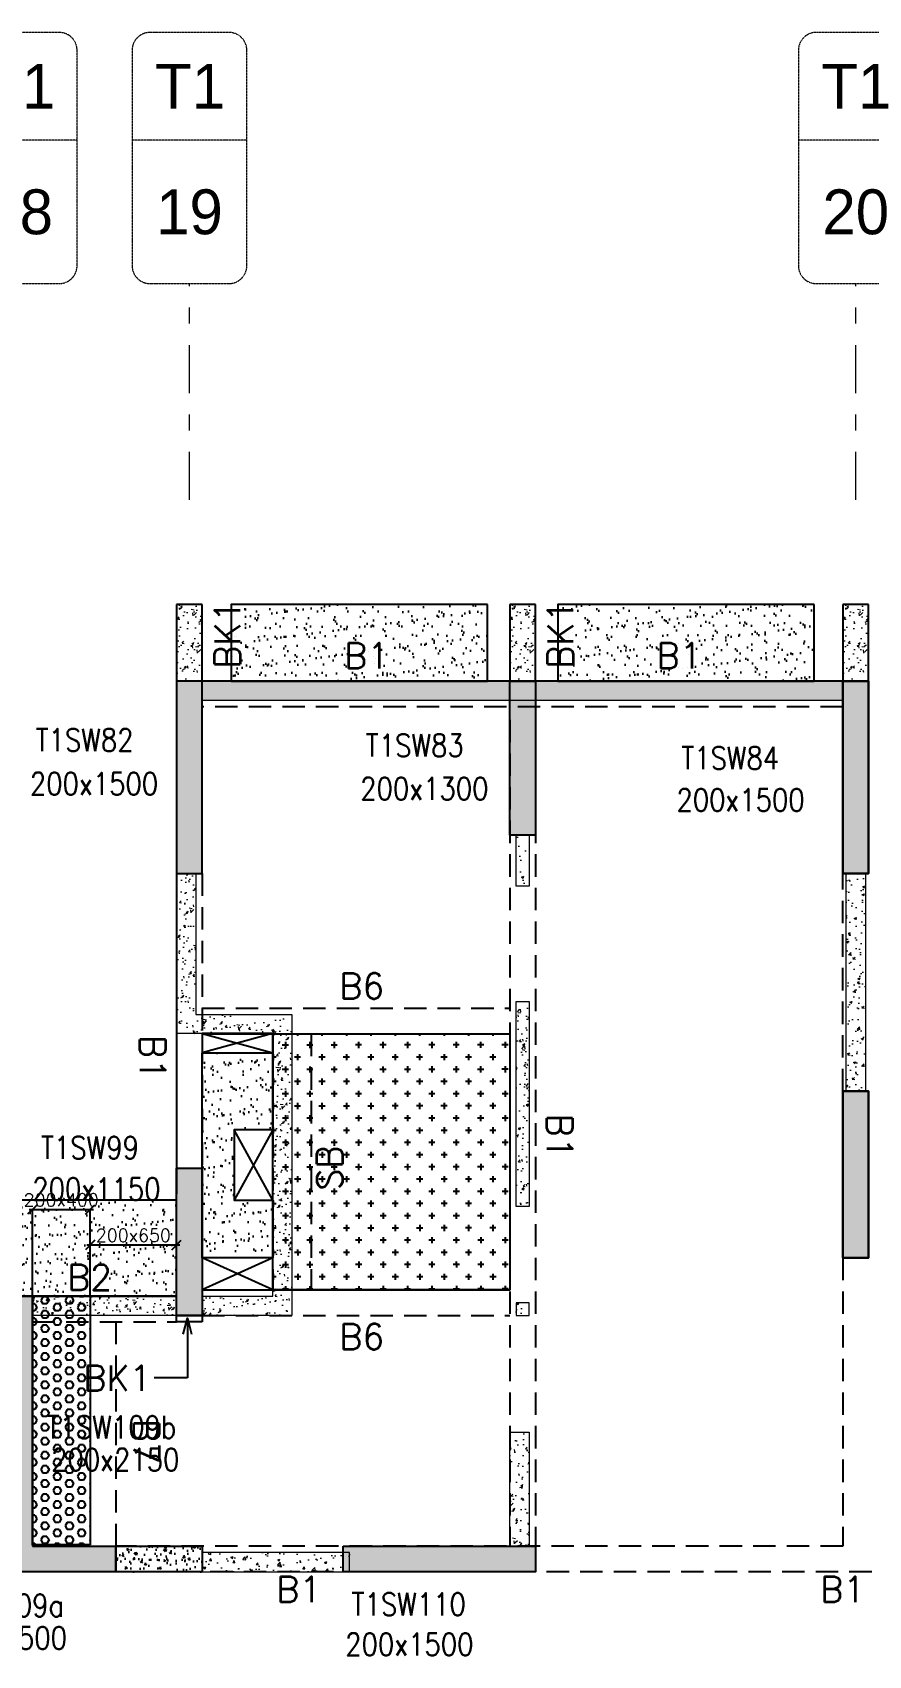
# Model space of a CAD drawing. Header units: millimetres. Extents: x 1078357 to 2594950, y -4969473 to -4636555.
# Drawn here: x 1281647 to 1288172, y -4660139 to -4647470 of the extents above; entities that cross this region are included whole.
import ezdxf
from ezdxf.enums import TextEntityAlignment as Align

# ---------------------------------------------------------------- set-up
doc = ezdxf.new("R2010")
doc.units = ezdxf.units.MM
doc.header["$PDMODE"] = 35
for name, pattern in [('CENTER', [2, 1.25, -0.25, 0.25, -0.25]), ('CONTINOUS', [0]), ('DGN STYLE 7', [8.34, 3.75, -1.67, 1.25, -1.67]), ('HIDDEN', [0.375, 0.25, -0.125]), ('New Retail block$0$CONTINOUS', [0])]:
    doc.linetypes.add(name, pattern=pattern)
doc.layers.get('0').update_dxf_attribs({"lineweight": 0})
doc.layers.get('Defpoints').update_dxf_attribs({"lineweight": 0})
for name, color, linetype, lineweight in [('A-_ANOTDIMA_D-', 6, 'Continuous', 13), ('A-_ANOTGRID_E-', 8, 'DGN STYLE 7', 13), ('COL. NO.', 30, 'Continuous', 25), ('COL. SIZE', 7, 'Continuous', 25), ('DIM', 9, 'Continuous', 25), ('GRID LINE', 8, 'Continuous', 0), ('HATCH', 8, 'Continuous', 30), ('RCC UPSTAND', 43, 'Continuous', 30), ('S-NON STR RCC WALL', 8, 'Continuous', 0)]:
    doc.layers.add(name, color=color, linetype=linetype, lineweight=lineweight)
for name, color, linetype in [('B-200x325', 201, 'HIDDEN'), ('B-200x375', 41, 'HIDDEN'), ('B-200x650', 241, 'HIDDEN'), ('B-300xSLAB THK.', 151, 'Continuous'), ('BK1-200x650', 241, 'HIDDEN'), ('DC BEAM NO.', 7, 'Continuous'), ('DROP SLAB', 8, 'Continuous'), ('NON STR. RCC WALL', 6, 'Continuous'), ('S-COLUMN_SHEAR WALL', 1, 'Continuous'), ('S-PROJECTION', 54, 'New Retail block$0$CONTINOUS'), ('SLAB FOLD', 8, 'Continuous')]:
    doc.layers.add(name, color=color, linetype=linetype)
doc.styles.add('Roman', font='romans')
doc.styles.add('ROMANS', font='romans.shx', dxfattribs={"width": 0.85})
doc.styles.get("Standard").update_dxf_attribs({"font": 'Adani Regular.ttf', "height": 500})
doc.dimstyles.new('HARESH', dxfattribs={"dimtxt": 150, "dimasz": 75, "dimexe": 0, "dimexo": 0, "dimgap": 25, "dimtad": 1, "dimdec": 0, "dimdsep": 46, "dimtxsty": 'Roman', "dimblk": 'OBLIQUE', "dimcen": 225, "dimdle": 25, "dimclrd": 2, "dimclre": 2, "dimclrt": 7, "dimadec": 8, "dimazin": 1, "dimtfac": 1, "dimtdec": 0, "dimtmove": 0, "dimatfit": 0, "dimfxl": 1, "dimlwd": -1, "dimlwe": -1, "dimarcsym": 0})
pattern_1 = [(50, (-5109198.82, 23483864.79), (182.184669, -15.93908554), [19.05, -209.55]), (355, (-5109198.82, 23483864.79), (-35.2434214, 191.0568452), [15.24, -167.6405842]), (100.4514447, (-5109183.63, 23483863.46), (146.9412471, 175.1177519), [16.1900088, -178.0902446]), (46.1842, (-5109198.82, 23483915.59), (271.0790409, -42.042328), [28.575, -314.325]), (96.6355576, (-5109176.23, 23483912.08), (237.404134, 247.4261246), [24.2850231, -267.1356082]), (351.1841512, (-5109198.82, 23483915.6), (237.404134, 247.4261246), [22.859967, -251.459732]), (21, (-5109173.42, 23483902.89), (151.6143913, -102.2651982), [19.05, -209.55]), (326, (-5109173.42, 23483902.89), (61.8020283, 184.1879661), [15.24, -167.64]), (71.451445, (-5109160.78, 23483894.36), (213.4164193, 81.9227689), [16.1900088, -178.0899376]), (37.5, (-5109198.816, 23483864.786), (3.08860325, 84.55503887), [0, -165.608, 0, -170.18, 0, -168.275]), (7.5, (-5109198.82, 23483864.79), (66.8196625, 100.18057482), [0, -97.028, 0, -161.798, 0, -64.135]), (327.5, (-5109255.46, 23483864.786), (135.59059517, -5.728744), [0, -63.5, 0, -198.12, 0, -262.89]), (317.5, (-5109280.86, 23483864.79), (148.1291814, 25.42649103), [0, -82.55, 0, -131.572, 0, -186.69])]

# ---------------------------------------------------------------- blocks, each defined once
blk = doc.blocks.new('_Oblique')
at = {"color": 0, "linetype": 'ByBlock', "lineweight": -2}
blk.add_line((-0.5, -0.5), (0.5, 0.5), dxfattribs=at)
blk = doc.blocks.new('*D1266')
at = {"layer": 'Defpoints', "color": 0, "ltscale": 700, "transparency": 16777216}
for p in [(1282097, -4656657), (1281646, -4657334, 0), (1282097, -4657334, 0)]:
    blk.add_point(p, dxfattribs=at)
at = {"layer": 'DIM', "color": 2, "ltscale": 700, "transparency": 16777216}
for p, q in [((1281621, -4656657), (1282122, -4656657)), ((1281646, -4657334), (1281646, -4656657)), ((1282097, -4657334), (1282097, -4656657))]:
    blk.add_line(p, q, dxfattribs=at)
at = {"layer": 'DIM', "color": 2, "ltscale": 700, "transparency": 16777216, "xscale": 75, "yscale": 75, "zscale": 75, "rotation": 180}
blk.add_blockref('_Oblique', (1281646, -4656657), dxfattribs=at)
at = {"layer": 'DIM', "color": 2, "ltscale": 700, "transparency": 16777216, "xscale": 75, "yscale": 75, "zscale": 75}
blk.add_blockref('_Oblique', (1282097, -4656657), dxfattribs=at)
at = {"layer": 'DIM', "color": 7, "ltscale": 700, "transparency": 16777216, "insert": (1281871, -4656582), "char_height": 150, "attachment_point": 5, "style": 'Roman'}
blk.add_mtext('{\\H0.666667x;200x400}', dxfattribs=at)
blk = doc.blocks.new('*D1267')
at = {"layer": 'Defpoints', "color": 0, "ltscale": 700, "transparency": 16777216}
for p in [(1282771, -4656934), (1282097, -4657334, 0), (1282771, -4657334, 0)]:
    blk.add_point(p, dxfattribs=at)
at = {"layer": 'DIM', "color": 2, "ltscale": 700, "transparency": 16777216}
for p, q in [((1282072, -4656934), (1282796, -4656934)), ((1282097, -4657334), (1282097, -4656934)), ((1282771, -4657334), (1282771, -4656934))]:
    blk.add_line(p, q, dxfattribs=at)
at = {"layer": 'DIM', "color": 2, "ltscale": 700, "transparency": 16777216, "xscale": 75, "yscale": 75, "zscale": 75, "rotation": 180}
blk.add_blockref('_Oblique', (1282097, -4656934), dxfattribs=at)
at = {"layer": 'DIM', "color": 2, "ltscale": 700, "transparency": 16777216, "xscale": 75, "yscale": 75, "zscale": 75}
blk.add_blockref('_Oblique', (1282771, -4656934), dxfattribs=at)
at = {"layer": 'DIM', "color": 7, "ltscale": 700, "transparency": 16777216, "insert": (1282434, -4656859), "char_height": 150, "attachment_point": 5, "style": 'Roman'}
blk.add_mtext('{\\H0.666667x;200x650}', dxfattribs=at)
blk = doc.blocks.new('G$CD63B60BD')
at = {"layer": 'COL. NO.', "linetype": 'Continuous', "style": 'ROMANS', "width": 0.85}
for s, p in [('T1SW82', (51474, 15355, -320)), ('T1SW83', (54051, 15312, -320)), ('T1SW84', (56513, 15214, -320)), ('T1SW99', (51516, 12173, -320)), ('T1SW109b', (51560, 9991, -320)), ('T1SW109a', (50683, 8599, -320)), ('T1SW110', (53940, 8609, -320))]:
    blk.add_text(s, height=175, dxfattribs=at).set_placement(p)
at = {"layer": 'COL. SIZE', "linetype": 'Continuous', "style": 'ROMANS', "width": 0.85}
for s, p in [('200x1500', (51430, 15013, -320)), ('200x1300', (54008, 14975, -320)), ('200x1500', (56476, 14887, -320)), ('200x1150', (51449, 11849, -320)), ('200x2150', (51596, 9737, -320)), ('200x1500', (50719, 8346, -320)), ('200x1500', (53891, 8296, -320))]:
    blk.add_text(s, height=175, dxfattribs=at).set_placement(p)
blk = doc.blocks.new('Tower grid nomenclature-ex')
at = {"layer": 'A-_ANOTGRID_E-'}
blk.add_lwpolyline([(-1250, -600), (1750, -600, 0.414214), (2000, -350), (2000, 750, 0.414214), (1750, 1000), (-1250, 1000, 0.414214), (-1500, 750), (-1500, -350, 0.414214)], format="xyb", close=True, dxfattribs=at)
blk.add_lwpolyline([(0, 1000), (0, -600)], dxfattribs=at)
at = {"layer": 'A-_ANOTGRID_E-', "flags": 8}
for p in [(-1235, 400), (1788, 400)]:
    blk.add_attdef('GRID', text='', height=625, dxfattribs=at).set_placement(p, align=Align.MIDDLE_CENTER)
blk = doc.blocks.new('T1')
at = {"layer": 'GRID LINE', "linetype": 'DGN STYLE 7', "ltscale": 100, "elevation": 0}
for points in [[(92211, -31827), (92211, -30138)], [(97411, -31827), (97411, -30138)]]:
    blk.add_lwpolyline(points, dxfattribs=at)
at = {"layer": 'GRID LINE'}
ref = blk.add_blockref('Tower grid nomenclature-ex', (90774, -29018, 0), dxfattribs=dict(at, xscale=0.56, yscale=0.56, zscale=0.56, rotation=270))
ref.add_attrib('GRID', '18', dxfattribs={"layer": 'A-_ANOTGRID_E-', "height": 350}).set_placement((90886, -29578, 0), align=Align.MIDDLE_CENTER)
ref.add_attrib('GRID', 'T1', dxfattribs={"layer": 'A-_ANOTGRID_E-', "height": 350}).set_placement((90891, -28598, 0), align=Align.MIDDLE_CENTER)
ref = blk.add_blockref('Tower grid nomenclature-ex', (92099, -29018, 0), dxfattribs=dict(at, xscale=0.56, yscale=0.56, zscale=0.56, rotation=270))
ref.add_attrib('GRID', '19', dxfattribs={"layer": 'A-_ANOTGRID_E-', "height": 350}).set_placement((92211, -29578, 0), align=Align.MIDDLE_CENTER)
ref.add_attrib('GRID', 'T1', dxfattribs={"layer": 'A-_ANOTGRID_E-', "height": 350}).set_placement((92216, -28598, 0), align=Align.MIDDLE_CENTER)
ref = blk.add_blockref('Tower grid nomenclature-ex', (97299, -29018, 0), dxfattribs=dict(at, xscale=0.56, yscale=0.56, zscale=0.56, rotation=270))
ref.add_attrib('GRID', '20', dxfattribs={"layer": 'A-_ANOTGRID_E-', "height": 350}).set_placement((97411, -29578, 0), align=Align.MIDDLE_CENTER)
ref.add_attrib('GRID', 'T1', dxfattribs={"layer": 'A-_ANOTGRID_E-', "height": 350}).set_placement((97416, -28598, 0), align=Align.MIDDLE_CENTER)

msp = doc.modelspace()

# ---------------------------------------------------------------- hatches: boundary and pattern name
at = {"layer": 'DROP SLAB'}
h = msp.add_hatch(dxfattribs=at)
h.set_pattern_fill('CROSS', color=8, scale=15, angle=179.96921)
h.set_pattern_definition([(180.03079016, (-2034220.15, 9385172.05), (-95.1987999, -95.3011726), [47.625, -142.875]), (270.03079016, (-2034243.98, 9385195.85), (95.3011726, -95.1987999), [47.625, -142.875])])
h.paths.add_polyline_path([(1283521.6, -4655284.7), (1285371.6, -4655284.7), (1285371.6, -4657284.5), (1283521.6, -4657284.5)])
at = {"layer": 'HATCH'}
h = msp.add_hatch(dxfattribs=at)
h.set_pattern_fill('AR-SAND', color=8, scale=3, angle=179.97015)
h.set_pattern_definition([(37.4701541, (-1649561.65, 9335035.87), (-4.7236114, 146.8264517), [0, -115.824, 0, -129.54, 0, -123.825]), (7.4701541, (-1649561.65, 9335035.87), (134.9689868, 214.9772528), [0, -62.484, 0, -104.394, 0, -40.005]), (327.4701541, (-1649655.38, 9335035.92), (237.2979035, 0.3075449), [0, -38.1, 0, -137.16, 0, -179.07]), (317.4701541, (-1649655.38, 9335035.92), (229.1017424, 66.759465), [0, -19.05, 0, -89.916, 0, -102.87])])
h.paths.add_polyline_path([(1285196.9, -4651934.4), (1283196.9, -4651934.4), (1283196.9, -4652534.4), (1285196.9, -4652534.4)])
h = msp.add_hatch(dxfattribs=at)
h.set_pattern_fill('AR-SAND', color=8, scale=3, angle=179.97015)
h.set_pattern_definition([(37.4701541, (-1652111.65, 9335035.87), (-4.7236114, 146.8264517), [0, -115.824, 0, -129.54, 0, -123.825]), (7.4701541, (-1652111.65, 9335035.87), (134.9689868, 214.9772528), [0, -62.484, 0, -104.394, 0, -40.005]), (327.4701541, (-1652205.38, 9335035.92), (237.2979035, 0.3075449), [0, -38.1, 0, -137.16, 0, -179.07]), (317.4701541, (-1652205.38, 9335035.92), (229.1017424, 66.759465), [0, -19.05, 0, -89.916, 0, -102.87])])
h.paths.add_polyline_path([(1287746.9, -4651934.4), (1285746.9, -4651934.4), (1285746.9, -4652534.4), (1287746.9, -4652534.4)])
h = msp.add_hatch(dxfattribs=at)
h.set_pattern_fill('AR-SAND', color=8, scale=3, angle=179.97015)
h.set_pattern_definition([(37.47015413, (-3751911.41, 18703074.26), (-4.72361136, 146.8264517), [0, -115.824, 0, -129.54, 0, -123.825]), (7.4701541, (-3751911.4, 18703074.26), (134.9689868, 214.9772528), [0, -62.484, 0, -104.394, 0, -40.005]), (327.4701541, (-3752005.13, 18703074.31), (237.2979035, 0.3075449), [0, -38.1, 0, -137.16, 0, -179.07]), (317.4701541, (-3752005.13, 18703074.3), (229.1017424, 66.759465), [0, -19.05, 0, -89.916, 0, -102.87])])
h.paths.add_polyline_path([(1282971.6, -4655434.4), (1283521.6, -4655434.4), (1283521.6, -4656034.4), (1283221.6, -4656034.4), (1283221.6, -4656584.4), (1283521.6, -4656584.3), (1283521.6, -4657034.4), (1282971.6, -4657034.4)])
h = msp.add_hatch(dxfattribs=at)
h.set_pattern_fill('AR-SAND', color=8, scale=3, angle=179.97015)
h.set_pattern_definition([(37.4701541, (-2741486.37, 14019005.02), (-4.72361136, 146.8264517), [0, -115.824, 0, -129.54, 0, -123.825]), (7.4701541, (-2741486.37, 14019005.02), (134.9689868, 214.9772528), [0, -62.484, 0, -104.394, 0, -40.005]), (327.4701541, (-2741580.1, 14019005.07), (237.2979035, 0.3075449), [0, -38.1, 0, -137.16, 0, -179.07]), (317.4701541, (-2741580.1, 14019005.07), (229.1017424, 66.759465), [0, -19.05, 0, -89.916, 0, -102.87])])
h.paths.add_polyline_path([(1282771.6, -4656584.3), (1280321.6, -4656584.3), (1280321.9, -4657334.3), (1282771.9, -4657334.3)])
at = {"layer": 'RCC UPSTAND'}
h = msp.add_hatch(dxfattribs=at)
h.set_pattern_fill('AR-CONC', color=8, scale=20, angle=90)
h.set_pattern_definition([(140, (-1915203.33, -7196703.94), (12.550427, 143.4520365), [15, -165]), (85, (-1915203.33, -7196703.94), (-150.438427, -27.7502667), [12, -132]), (190.4514445, (-1915202.28, -7196691.99), (-137.887998, 115.7017693), [12.7480384, -140.2284224]), (136.1842, (-1915243.33, -7196703.94), (33.103856, 213.448266), [22.5, -247.5]), (186.6356355, (-1915240.57, -7196686.16), (-194.82372, 186.932389), [19.122068, -210.342752]), (81.184164, (-1915243.33, -7196703.94), (-194.82372, 186.932389), [18, -198]), (111, (-1915233.33, -7196683.94), (80.523778, 119.3814104), [15, -165]), (56, (-1915233.33, -7196683.94), (-145.030009, 48.6630664), [12, -132]), (161.4514447, (-1915226.62, -7196674), (-64.5062306, 168.0444753), [12.748038, -140.2284224]), (127.5, (-1915203.33, -7196703.944), (-66.57877077, 2.43197106), [0, -130.4, 0, -134, 0, -132.5]), (97.5, (-1915203.33, -7196703.944), (-78.8823424, 52.6139075), [0, -76.4, 0, -127.4, 0, -50.5]), (57.5, (-1915203.33, -7196748.544), (4.51097435, 106.7644872), [0, -50, 0, -156, 0, -207]), (47.5, (-1915203.33, -7196768.54), (-20.0209965, 116.6372339), [0, -65, 0, -103.6, 0, -147])])
h.paths.add_polyline_path([(1282296.7, -4659284.3), (1282971.6, -4659284.3), (1282971.6, -4659484.3), (1282296.7, -4659484.3)])
at = {"layer": 'S-COLUMN_SHEAR WALL', "lineweight": 25, "extrusion": (1.00316e-06, 1.91639e-11, 1)}
h = msp.add_hatch(color=1, dxfattribs=at)
h.dxf.hatch_style = 1
h.paths.add_polyline_path([(1282971.7, -4652534.4), (1282771.7, -4652534.4), (1282771.7, -4654034.4), (1282971.7, -4654034.4)])
at = {"layer": 'S-COLUMN_SHEAR WALL', "lineweight": 25}
h = msp.add_hatch(color=1, dxfattribs=at)
h.dxf.hatch_style = 1
h.paths.add_polyline_path([(1285371.7, -4653734.4), (1285571.7, -4653734.4), (1285571.7, -4652534.4), (1285371.7, -4652534.4)])
at = {"layer": 'S-COLUMN_SHEAR WALL', "lineweight": 25, "extrusion": (-1.00316e-06, 2.11765e-11, 1)}
h = msp.add_hatch(color=1, dxfattribs=at)
h.dxf.hatch_style = 1
h.paths.add_polyline_path([(1287971.7, -4652534.4), (1288171.7, -4652534.4), (1288171.7, -4654034.4), (1287971.7, -4654034.4)])
at = {"layer": 'S-COLUMN_SHEAR WALL', "lineweight": 25, "extrusion": (1.00316e-06, 1.91639e-11, 1)}
h = msp.add_hatch(color=1, dxfattribs=at)
h.dxf.hatch_style = 1
h.paths.add_polyline_path([(1288171.7, -4652534.4), (1287971.7, -4652534.4), (1287971.7, -4654034.4), (1288171.7, -4654034.4)])
at = {"layer": 'S-COLUMN_SHEAR WALL', "lineweight": 25, "extrusion": (-1.00316e-06, 2.11765e-11, 1)}
h = msp.add_hatch(color=1, dxfattribs=at)
h.dxf.hatch_style = 1
h.paths.add_polyline_path([(1287971.7, -4657034.4), (1288171.7, -4657034.4), (1288171.7, -4655734.4), (1287971.7, -4655734.4)])
at = {"layer": 'S-COLUMN_SHEAR WALL', "lineweight": 25, "extrusion": (1.00316e-06, 1.91639e-11, 1)}
h = msp.add_hatch(color=1, dxfattribs=at)
h.dxf.hatch_style = 1
h.paths.add_polyline_path([(1288171.7, -4657034.4), (1287971.7, -4657034.4), (1287971.7, -4655734.4), (1288171.7, -4655734.4)])
h = msp.add_hatch(color=1, dxfattribs=at)
h.dxf.hatch_style = 1
h.paths.add_polyline_path([(1282971.7, -4657484.4), (1282771.7, -4657484.4), (1282771.7, -4656334.4), (1282971.7, -4656334.4)])
h = msp.add_hatch(color=1, dxfattribs=at)
h.dxf.hatch_style = 1
h.paths.add_polyline_path([(1281646.7, -4659284.4), (1282296.7, -4659284.4), (1282296.7, -4659484.4), (1281446.7, -4659484.4), (1281446.7, -4657334.4), (1281646.7, -4657334.4)])
at = {"layer": 'S-COLUMN_SHEAR WALL', "lineweight": 25}
h = msp.add_hatch(color=1, dxfattribs=at)
h.dxf.hatch_style = 1
h.paths.add_polyline_path([(1284071.7, -4659284.4), (1285571.7, -4659284.4), (1285571.7, -4659484.4), (1284071.7, -4659484.4)])
at = {"layer": 'S-NON STR RCC WALL'}
h = msp.add_hatch(dxfattribs=at)
h.set_pattern_fill('AR-CONC', color=256, angle=180)
h.set_pattern_definition([(50, (-7251073.18, 32903153.84), (182.184669, -15.93908554), [19.05, -209.55]), (355, (-7251073.18, 32903153.84), (-35.2434214, 191.0568452), [15.24, -167.6405842]), (100.4514447, (-7251058, 32903152.51), (146.9412471, 175.1177519), [16.1900088, -178.0902446]), (46.1842, (-7251073.18, 32903204.64), (271.0790409, -42.0423279), [28.575, -314.325]), (96.6355576, (-7251050.59, 32903201.14), (237.404134, 247.4261246), [24.2850231, -267.1356082]), (351.1841512, (-7251073.18, 32903204.64), (237.404134, 247.4261246), [22.859967, -251.459732]), (21, (-7251047.78, 32903191.94), (151.61439127, -102.2651982), [19.05, -209.55]), (326, (-7251047.78, 32903191.94), (61.80202835, 184.1879661), [15.24, -167.64]), (71.451445, (-7251035.14, 32903183.42), (213.4164193, 81.9227689), [16.1900088, -178.0899376]), (37.5, (-7251073.175, 32903153.84), (3.08860325, 84.55503887), [0, -165.608, 0, -170.18, 0, -168.275]), (7.5, (-7251073.175, 32903153.84), (66.8196625, 100.18057482), [0, -97.028, 0, -161.798, 0, -64.135]), (327.5, (-7251129.82, 32903153.84), (135.59059517, -5.72874399), [0, -63.5, 0, -198.12, 0, -262.89]), (317.5, (-7251155.22, 32903153.84), (148.1291814, 25.42649103), [0, -82.55, 0, -131.572, 0, -186.69])])
h.paths.add_polyline_path([(1282971.6, -4652534.4), (1282971.6, -4651934.4), (1282771.6, -4651934.4), (1282771.6, -4652534.4), (1282971.6, -4652534.4)], is_closed=False)
h = msp.add_hatch(dxfattribs=at)
h.set_pattern_fill('AR-CONC', color=256, angle=180)
h.set_pattern_definition([(50, (-7248473.2, 32903153.85), (182.184669, -15.93908554), [19.05, -209.55]), (355, (-7248473.2, 32903153.85), (-35.2434214, 191.0568452), [15.24, -167.6405842]), (100.4514447, (-7248458.01, 32903152.52), (146.9412471, 175.1177519), [16.1900088, -178.0902446]), (46.1842, (-7248473.2, 32903204.65), (271.0790409, -42.0423279), [28.575, -314.325]), (96.6355576, (-7248450.6, 32903201.14), (237.404134, 247.4261246), [24.2850231, -267.1356082]), (351.1841512, (-7248473.2, 32903204.65), (237.404134, 247.4261246), [22.859967, -251.459732]), (21, (-7248447.8, 32903191.95), (151.61439127, -102.2651982), [19.05, -209.55]), (326, (-7248447.8, 32903191.95), (61.80202835, 184.1879661), [15.24, -167.64]), (71.451445, (-7248435.16, 32903183.42), (213.4164193, 81.9227689), [16.1900088, -178.0899376]), (37.5, (-7248473.196, 32903153.846), (3.08860325, 84.55503887), [0, -165.608, 0, -170.18, 0, -168.275]), (7.5, (-7248473.2, 32903153.85), (66.8196625, 100.18057482), [0, -97.028, 0, -161.798, 0, -64.135]), (327.5, (-7248529.84, 32903153.846), (135.59059517, -5.72874399), [0, -63.5, 0, -198.12, 0, -262.89]), (317.5, (-7248555.24, 32903153.85), (148.1291814, 25.42649103), [0, -82.55, 0, -131.572, 0, -186.69])])
h.paths.add_polyline_path([(1285571.6, -4652534.3), (1285571.6, -4651934.4), (1285371.6, -4651934.4), (1285371.6, -4652534.4), (1285571.6, -4652534.4)], is_closed=False)
h = msp.add_hatch(dxfattribs=at)
h.set_pattern_fill('AR-CONC', color=256, angle=180)
h.set_pattern_definition([(50, (-7245873.2, 32903153.87), (182.184669, -15.93908554), [19.05, -209.55]), (355, (-7245873.2, 32903153.87), (-35.2434214, 191.0568452), [15.24, -167.6405842]), (100.4514447, (-7245858.01, 32903152.54), (146.9412471, 175.1177519), [16.1900088, -178.0902446]), (46.1842, (-7245873.2, 32903204.67), (271.0790409, -42.0423279), [28.575, -314.325]), (96.6355576, (-7245850.6, 32903201.17), (237.404134, 247.4261246), [24.2850231, -267.1356082]), (351.1841512, (-7245873.2, 32903204.67), (237.404134, 247.4261246), [22.859967, -251.459732]), (21, (-7245847.8, 32903191.97), (151.61439127, -102.2651982), [19.05, -209.55]), (326, (-7245847.8, 32903191.97), (61.80202835, 184.1879661), [15.24, -167.64]), (71.451445, (-7245835.16, 32903183.45), (213.4164193, 81.9227689), [16.1900088, -178.0899376]), (37.5, (-7245873.196, 32903153.87), (3.08860325, 84.55503887), [0, -165.608, 0, -170.18, 0, -168.275]), (7.5, (-7245873.2, 32903153.87), (66.8196625, 100.18057482), [0, -97.028, 0, -161.798, 0, -64.135]), (327.5, (-7245929.84, 32903153.87), (135.59059517, -5.72874399), [0, -63.5, 0, -198.12, 0, -262.89]), (317.5, (-7245955.24, 32903153.87), (148.1291814, 25.42649103), [0, -82.55, 0, -131.572, 0, -186.69])])
h.paths.add_polyline_path([(1288171.6, -4652534.3), (1288171.6, -4651934.3), (1287971.6, -4651934.3), (1287971.6, -4652534.3), (1288171.6, -4652534.3)], is_closed=False)
h = msp.add_hatch(dxfattribs=at)
h.set_pattern_fill('AR-CONC', color=256, angle=180)
h.set_pattern_definition([(50, (-6206423.53, 28167883.97), (182.184669, -15.93908554), [19.05, -209.55]), (355, (-6206423.53, 28167883.97), (-35.2434214, 191.0568452), [15.24, -167.6405842]), (100.4514447, (-6206408.35, 28167882.64), (146.9412471, 175.1177519), [16.1900088, -178.0902446]), (46.1842, (-6206423.53, 28167934.77), (271.0790409, -42.042328), [28.575, -314.325]), (96.6355576, (-6206400.94, 28167931.27), (237.404134, 247.4261246), [24.2850231, -267.1356082]), (351.1841512, (-6206423.53, 28167934.77), (237.404134, 247.4261246), [22.859967, -251.459732]), (21, (-6206398.13, 28167922.07), (151.6143913, -102.2651982), [19.05, -209.55]), (326, (-6206398.13, 28167922.07), (61.8020283, 184.1879661), [15.24, -167.64]), (71.451445, (-6206385.5, 28167913.55), (213.4164193, 81.9227689), [16.1900088, -178.0899376]), (37.5, (-6206423.53, 28167883.97), (3.08860325, 84.55503887), [0, -165.608, 0, -170.18, 0, -168.275]), (7.5, (-6206423.53, 28167883.97), (66.8196625, 100.18057482), [0, -97.028, 0, -161.798, 0, -64.135]), (327.5, (-6206480.174, 28167883.97), (135.59059517, -5.72874399), [0, -63.5, 0, -198.12, 0, -262.89]), (317.5, (-6206505.57, 28167883.97), (148.1291814, 25.42649103), [0, -82.55, 0, -131.572, 0, -186.69])])
h.paths.add_polyline_path([(1282974.8, -4652534.4), (1287971.9, -4652534.4), (1287971.9, -4652684.4), (1282974.8, -4652684.4)])
h = msp.add_hatch(dxfattribs=at)
h.set_pattern_fill('AR-CONC', color=256, angle=180)
h.set_pattern_definition([(50, (1285484.9, -4520415.37), (182.18467, -15.93909), [19.05, -209.55]), (355, (1285484.9, -4520415.37), (-35.24342, 191.05685), [15.24, -167.64058]), (100.45144, (1285500.09, -4520416.7), (146.94125, 175.11775), [16.19, -178.09024]), (46.1842, (1285484.9, -4520364.57), (271.07904, -42.04233), [28.575, -314.325]), (96.63556, (1285507.5, -4520368.08), (237.40413, 247.4261), [24.285, -267.1356]), (351.18415, (1285484.9, -4520364.57), (237.40413, 247.4261), [22.85997, -251.45973]), (21, (1285510.3, -4520377.27), (151.61439, -102.2652), [19.05, -209.55]), (326, (1285510.3, -4520377.27), (61.80203, 184.18797), [15.24, -167.64]), (71.45144, (1285522.94, -4520385.8), (213.41642, 81.92277), [16.19, -178.08994]), (37.5, (1285484.904, -4520415.374), (3.088603, 84.55504), [0, -165.608, 0, -170.18, 0, -168.275]), (7.5, (1285484.9, -4520415.37), (66.81966, 100.180575), [0, -97.028, 0, -161.798, 0, -64.135]), (327.5, (1285428.26, -4520415.374), (135.590595, -5.728744), [0, -63.5, 0, -198.12, 0, -262.89]), (317.5, (1285402.86, -4520415.37), (148.12918, 25.42649), [0, -82.55, 0, -131.572, 0, -186.69])])
h.paths.add_polyline_path([(1285421.9, -4653734.4), (1285521.9, -4653734.4), (1285521.9, -4654134.4), (1285421.9, -4654134.4)])
h = msp.add_hatch(dxfattribs=at)
h.set_pattern_fill('AR-CONC', color=256, angle=180)
h.set_pattern_definition(pattern_1)
h.paths.add_polyline_path([(1283671.9, -4655134.4), (1283671.9, -4657484.4), (1282971.9, -4657484.4), (1282971.9, -4657334.4), (1283521.9, -4657334.4), (1283521.9, -4655284.4), (1282771.9, -4655284.4), (1282771.9, -4654034.3), (1282921.9, -4654034.3), (1282921.9, -4655134.4)])
at = {"layer": 'S-NON STR RCC WALL', "ltscale": 700}
h = msp.add_hatch(dxfattribs=at)
h.set_pattern_fill('AR-CONC', color=256)
h.set_pattern_definition([(50, (154880.57, 163887.39), (182.184669, -15.9390855), [19.05, -209.55]), (355, (154880.57, 163887.39), (-35.2434214, 191.056845), [15.24, -167.640584]), (100.4514447, (154895.75, 163886.06), (146.941247, 175.117752), [16.190009, -178.0902446]), (46.1842, (154880.57, 163938.19), (271.079041, -42.042328), [28.575, -314.325]), (96.6355576, (154903.16, 163934.68), (237.404134, 247.426125), [24.285023, -267.135608]), (351.184151, (154880.57, 163938.2), (237.404134, 247.426125), [22.859967, -251.459732]), (21, (154905.97, 163925.49), (151.6143913, -102.265198), [19.05, -209.55]), (326, (154905.97, 163925.49), (61.802028, 184.187966), [15.24, -167.64]), (71.451445, (154918.6, 163916.96), (213.416419, 81.922769), [16.190009, -178.0899376]), (37.5, (154880.567, 163887.39), (3.08860325, 84.5550389), [0, -165.608, 0, -170.18, 0, -168.275]), (7.5, (154880.57, 163887.39), (66.8196625, 100.1805748), [0, -97.028, 0, -161.798, 0, -64.135]), (327.5, (154823.925, 163887.39), (135.5905952, -5.728744), [0, -63.5, 0, -198.12, 0, -262.89]), (317.5, (154798.52, 163887.39), (148.1291814, 25.426491), [0, -82.55, 0, -131.572, 0, -186.69])])
h.paths.add_polyline_path([(1287996.9, -4654034.3), (1288146.9, -4654034.3), (1288146.9, -4655734.3), (1287996.9, -4655734.3)])
at = {"layer": 'S-NON STR RCC WALL'}
h = msp.add_hatch(dxfattribs=at)
h.set_pattern_fill('AR-CONC', color=256, angle=180)
h.set_pattern_definition([(50, (2382709.62, -9204434.56), (182.184669, -15.9390855), [19.05, -209.55]), (355, (2382709.62, -9204434.56), (-35.2434214, 191.056845), [15.24, -167.640584]), (100.4514447, (2382724.8, -9204435.89), (146.941247, 175.117752), [16.190009, -178.0902446]), (46.1842, (2382709.62, -9204383.76), (271.079041, -42.042328), [28.575, -314.325]), (96.6355576, (2382732.2, -9204387.26), (237.404134, 247.426125), [24.285023, -267.135608]), (351.184151, (2382709.62, -9204383.76), (237.404134, 247.426125), [22.859967, -251.459732]), (21, (2382735.02, -9204396.46), (151.6143913, -102.265198), [19.05, -209.55]), (326, (2382735.02, -9204396.46), (61.802028, 184.187966), [15.24, -167.64]), (71.451445, (2382747.65, -9204404.98), (213.416419, 81.922769), [16.190009, -178.0899376]), (37.5, (2382709.62, -9204434.56), (3.08860325, 84.5550389), [0, -165.608, 0, -170.18, 0, -168.275]), (7.5, (2382709.62, -9204434.56), (66.8196625, 100.1805748), [0, -97.028, 0, -161.798, 0, -64.135]), (327.5, (2382652.98, -9204434.56), (135.5905952, -5.728744), [0, -63.5, 0, -198.12, 0, -262.89]), (317.5, (2382627.58, -9204434.56), (148.1291814, 25.426491), [0, -82.55, 0, -131.572, 0, -186.69])])
h.paths.add_polyline_path([(1285421.9, -4655034.4), (1285521.9, -4655034.4), (1285521.9, -4656634.4), (1285421.9, -4656634.4)])
h = msp.add_hatch(dxfattribs=at)
h.set_pattern_fill('AR-CONC', color=256, angle=180)
h.set_pattern_definition(pattern_1)
h.paths.add_polyline_path([(1281646.9, -4657334.4), (1282771.9, -4657334.4), (1282771.9, -4657484.4), (1281646.9, -4657484.4)])
h = msp.add_hatch(dxfattribs=at)
h.set_pattern_fill('AR-CONC', color=256, angle=180)
h.set_pattern_definition([(50, (2382696.4, -9205799.23), (182.184669, -15.9390855), [19.05, -209.55]), (355, (2382696.4, -9205799.23), (-35.2434214, 191.056845), [15.24, -167.640584]), (100.4514447, (2382711.59, -9205800.55), (146.941247, 175.117752), [16.190009, -178.0902446]), (46.1842, (2382696.4, -9205748.43), (271.079041, -42.042328), [28.575, -314.325]), (96.6355576, (2382719, -9205751.93), (237.404134, 247.426125), [24.285023, -267.135608]), (351.184151, (2382696.4, -9205748.43), (237.404134, 247.426125), [22.859967, -251.459732]), (21, (2382721.8, -9205761.13), (151.6143913, -102.265198), [19.05, -209.55]), (326, (2382721.8, -9205761.13), (61.802028, 184.187966), [15.24, -167.64]), (71.451445, (2382734.44, -9205769.65), (213.416419, 81.922769), [16.190009, -178.0899376]), (37.5, (2382696.406, -9205799.226), (3.08860325, 84.5550389), [0, -165.608, 0, -170.18, 0, -168.275]), (7.5, (2382696.41, -9205799.23), (66.8196625, 100.1805748), [0, -97.028, 0, -161.798, 0, -64.135]), (327.5, (2382639.764, -9205799.226), (135.5905952, -5.728744), [0, -63.5, 0, -198.12, 0, -262.89]), (317.5, (2382614.36, -9205799.23), (148.1291814, 25.426491), [0, -82.55, 0, -131.572, 0, -186.69])])
h.paths.add_polyline_path([(1285421.9, -4657484.4), (1285521.9, -4657484.4), (1285521.9, -4657384.4), (1285421.9, -4657384.4)])
h = msp.add_hatch(dxfattribs=at)
h.set_pattern_fill('AR-CONC', color=256, angle=180)
h.set_pattern_definition([(50, (-6166163.28, 28167883.97), (182.184669, -15.93908554), [19.05, -209.55]), (355, (-6166163.28, 28167883.97), (-35.2434214, 191.0568452), [15.24, -167.6405842]), (100.4514447, (-6166148.1, 28167882.64), (146.9412471, 175.1177519), [16.1900088, -178.0902446]), (46.1842, (-6166163.28, 28167934.77), (271.0790409, -42.042328), [28.575, -314.325]), (96.6355576, (-6166140.7, 28167931.26), (237.404134, 247.4261246), [24.2850231, -267.1356082]), (351.1841512, (-6166163.28, 28167934.77), (237.404134, 247.4261246), [22.859967, -251.459732]), (21, (-6166137.88, 28167922.07), (151.6143913, -102.2651982), [19.05, -209.55]), (326, (-6166137.88, 28167922.07), (61.8020283, 184.1879661), [15.24, -167.64]), (71.451445, (-6166125.24, 28167913.54), (213.4164193, 81.9227689), [16.1900088, -178.0899376]), (37.5, (-6166163.28, 28167883.966), (3.08860325, 84.55503887), [0, -165.608, 0, -170.18, 0, -168.275]), (7.5, (-6166163.28, 28167883.97), (66.8196625, 100.18057482), [0, -97.028, 0, -161.798, 0, -64.135]), (327.5, (-6166219.92, 28167883.966), (135.59059517, -5.72874399), [0, -63.5, 0, -198.12, 0, -262.89]), (317.5, (-6166245.32, 28167883.97), (148.1291814, 25.42649103), [0, -82.55, 0, -131.572, 0, -186.69])])
h.paths.add_polyline_path([(1285371.9, -4658394.4), (1285521.9, -4658394.4), (1285521.9, -4659284.3), (1285371.9, -4659284.3)])
at = {"layer": 'S-NON STR RCC WALL', "ltscale": 700}
h = msp.add_hatch(dxfattribs=at)
h.set_pattern_fill('AR-CONC', color=256)
h.set_pattern_definition([(50, (1252105.28, -4528681.85), (182.18467, -15.93909), [19.05, -209.55]), (355, (1252105.28, -4528681.85), (-35.24342, 191.05685), [15.24, -167.64058]), (100.45144, (1252120.46, -4528683.18), (146.94125, 175.11775), [16.19, -178.09024]), (46.1842, (1252105.28, -4528631.05), (271.07904, -42.04233), [28.575, -314.325]), (96.63556, (1252127.87, -4528634.56), (237.40413, 247.4261), [24.285, -267.1356]), (351.18415, (1252105.28, -4528631.05), (237.40413, 247.4261), [22.85997, -251.45973]), (21, (1252130.68, -4528643.75), (151.61439, -102.2652), [19.05, -209.55]), (326, (1252130.68, -4528643.75), (61.80203, 184.18797), [15.24, -167.64]), (71.45144, (1252143.32, -4528652.28), (213.41642, 81.92277), [16.19, -178.08994]), (37.5, (1252105.28, -4528681.853), (3.088603, 84.55504), [0, -165.608, 0, -170.18, 0, -168.275]), (7.5, (1252105.28, -4528681.85), (66.81966, 100.180575), [0, -97.028, 0, -161.798, 0, -64.135]), (327.5, (1252048.64, -4528681.85), (135.590595, -5.728744), [0, -63.5, 0, -198.12, 0, -262.89]), (317.5, (1252023.24, -4528681.85), (148.12918, 25.42649), [0, -82.55, 0, -131.572, 0, -186.69])])
h.paths.add_polyline_path([(1284121.9, -4659334.4), (1282971.9, -4659334.4), (1282971.9, -4659484.4), (1284121.9, -4659484.4)])
at = {"layer": 'SLAB FOLD', "ltscale": 1000}
h = msp.add_hatch(dxfattribs=at)
h.set_pattern_fill('HEX', color=8, scale=10, angle=180)
h.set_pattern_definition([(180, (1232896.74, -4470529.36), (-7e-15, -54.992613), [31.75, -63.5]), (300, (1232896.74, -4470529.36), (47.625, 27.496307), [31.75, -63.5]), (240, (1232864.99, -4470529.36), (47.625, -27.496307), [31.75, -63.5])])
h.paths.add_polyline_path([(1281647.1, -4659273.8), (1282097.1, -4659273.8), (1282097.1, -4657334.4), (1281647.1, -4657334.4)])

# ---------------------------------------------------------------- linework, layer by layer
at = {"layer": 'B-200x325', "ltscale": 700}
for p, q in [((1282971.5, -4655084.7, 0), (1285371.5, -4655084.7, 0)), ((1282971.7, -4657484.5, 0), (1285371.5, -4657484.5, 0))]:
    msp.add_line(p, q, dxfattribs=at)
at = {"layer": 'B-200x325', "linetype": 'Continuous', "ltscale": 700}
for p, q in [((1282971.5, -4655284.7, 0), (1285371.5, -4655284.7, 0)), ((1282971.7, -4657284.5, 0), (1285371.5, -4657284.5, 0))]:
    msp.add_line(p, q, dxfattribs=at)
at = {"layer": 'B-200x375', "linetype": 'Continuous', "ltscale": 700}
msp.add_line((1282096.7, -4657534.4, 0), (1282096.7, -4659273.8, 0), dxfattribs=at)
at = {"layer": 'B-200x375', "ltscale": 700}
msp.add_line((1282296.7, -4657534.4, 0), (1282296.7, -4659284.4, 0), dxfattribs=at)
at = {"layer": 'B-200x650', "linetype": 'CONTINOUS', "ltscale": 700}
for p, q in [((1282971.6, -4651934.3, 0), (1282771.6, -4651934.3, 0)), ((1282771.6, -4651934.3, 0), (1282771.6, -4652534.3, 0)), ((1282971.6, -4652534.3, 0), (1282971.6, -4651934.3, 0)), ((1285571.6, -4651934.4, 0), (1285371.6, -4651934.4, 0)), ((1285371.6, -4651934.4, 0), (1285371.6, -4652534.4, 0)), ((1285571.6, -4652534.4, 0), (1285571.6, -4651934.4, 0)), ((1288171.6, -4651934.3, 0), (1287971.6, -4651934.3, 0)), ((1287971.6, -4651934.3, 0), (1287971.6, -4652534.3, 0)), ((1288171.6, -4652534.3, 0), (1288171.6, -4651934.3, 0)), ((1287971.9, -4652534.4, 0), (1282971.9, -4652534.4, 0)), ((1282771.9, -4654034.3, 0), (1282771.9, -4656534.4, 0)), ((1282771.9, -4657334.3, 0), (1280321.9, -4657334.3, 0))]:
    msp.add_line(p, q, dxfattribs=at)
at = {"layer": 'B-200x650', "linetype": 'HIDDEN', "ltscale": 700}
for p, q in [((1287971.9, -4652734.4, 0), (1282971.9, -4652734.4, 0)), ((1285371.9, -4652834.4, 0), (1285371.9, -4659284.3, 0)), ((1285571.9, -4652834.4, 0), (1285571.9, -4659284.3, 0)), ((1282971.9, -4654034.3, 0), (1282971.9, -4656534.4, 0)), ((1287971.9, -4655734.3, 0), (1287971.9, -4654034.3, 0)), ((1287971.9, -4657034.4, 0), (1287971.9, -4659284.4, 0)), ((1281646.9, -4657534.3, 0), (1282771.9, -4657534.3, 0)), ((1287971.9, -4659284.3, 0), (1282296.7, -4659284.3, 0)), ((1294496.7, -4659484.3, 0), (1282296.7, -4659484.3, 0))]:
    msp.add_line(p, q, dxfattribs=at)
at = {"layer": 'B-300xSLAB THK.', "linetype": 'HIDDEN', "ltscale": 700}
for p, q in [((1283521.5, -4655284.6, 0), (1283521.5, -4657284.4, 0)), ((1283821.5, -4655284.6, 0), (1283821.5, -4657284.4, 0))]:
    msp.add_line(p, q, dxfattribs=at)
at = {"layer": 'BK1-200x650', "linetype": 'Continuous', "ltscale": 700, "elevation": 0}
msp.add_lwpolyline([(1282971.9, -4657534.6), (1282771.9, -4657534.6), (1282771.9, -4657484.4), (1282971.9, -4657484.4)], close=True, dxfattribs=at)
at = {"layer": 'DROP SLAB', "color": 3, "linetype": 'CONTINOUS', "ltscale": 500}
for p, q in [((1282971.6, -4655284.4, 0), (1283521.6, -4655434.4, 0)), ((1283520.7, -4655284.6, 0), (1282971.6, -4655434.4, 0)), ((1283521.6, -4656034.4, 0), (1283221.6, -4656584.4, 0)), ((1283521.6, -4656584.4, 0), (1283221.6, -4656034.4, 0)), ((1283521.6, -4657284.4, 0), (1282971.6, -4657034.4, 0)), ((1283521.6, -4657034.4, 0), (1282971.7, -4657284.4, 0))]:
    msp.add_line(p, q, dxfattribs=at)
at = {"layer": 'DROP SLAB', "color": 3, "linetype": 'CONTINOUS', "ltscale": 500, "elevation": 0}
for points in [[(1283521.6, -4655284.6), (1282971.6, -4655284.6), (1282971.6, -4655434.4), (1283521.6, -4655434.4)], [(1283521.6, -4655284.7), (1285371.6, -4655284.7), (1285371.6, -4657284.5), (1283521.6, -4657284.5)], [(1283521.6, -4656034.4), (1283221.6, -4656034.4), (1283221.6, -4656584.4), (1283521.6, -4656584.4)], [(1283521.6, -4657034.4), (1282971.7, -4657034.4), (1282971.7, -4657284.4), (1283521.6, -4657284.4)]]:
    msp.add_lwpolyline(points, close=True, dxfattribs=at)
at = {"layer": 'NON STR. RCC WALL', "elevation": 0}
msp.add_lwpolyline([(1282296.7, -4659284.3), (1282971.6, -4659284.3), (1282971.6, -4659484.3), (1282296.7, -4659484.3)], close=True, dxfattribs=at)
at = {"layer": 'S-COLUMN_SHEAR WALL', "color": 1, "lineweight": 25, "extrusion": (1.00316e-06, 1.91639e-11, 1), "elevation": 1.3}
for points in [[(1282971.7, -4652534.4), (1282771.7, -4652534.4), (1282771.7, -4654034.4), (1282971.7, -4654034.4)], [(1288171.7, -4652534.4), (1287971.7, -4652534.4), (1287971.7, -4654034.4), (1288171.7, -4654034.4)], [(1288171.7, -4657034.4), (1287971.7, -4657034.4), (1287971.7, -4655734.4), (1288171.7, -4655734.4)], [(1282971.7, -4657484.4), (1282771.7, -4657484.4), (1282771.7, -4656334.4), (1282971.7, -4656334.4)]]:
    msp.add_lwpolyline(points, close=True, dxfattribs=at)
at = {"layer": 'S-COLUMN_SHEAR WALL', "color": 1, "lineweight": 25, "elevation": 0}
for points in [[(1285371.7, -4652534.4), (1285571.7, -4652534.4), (1285571.7, -4653734.4), (1285371.7, -4653734.4)], [(1284071.7, -4659284.4), (1285571.7, -4659284.4), (1285571.7, -4659484.4), (1284071.7, -4659484.4)]]:
    msp.add_lwpolyline(points, close=True, dxfattribs=at)
at = {"layer": 'S-COLUMN_SHEAR WALL', "color": 1, "lineweight": 25, "extrusion": (-1.00316e-06, 2.11765e-11, 1), "elevation": -1.3}
for points in [[(1287971.7, -4652534.4), (1288171.7, -4652534.4), (1288171.7, -4654034.4), (1287971.7, -4654034.4)], [(1287971.7, -4657034.4), (1288171.7, -4657034.4), (1288171.7, -4655734.4), (1287971.7, -4655734.4)]]:
    msp.add_lwpolyline(points, close=True, dxfattribs=at)
at = {"layer": 'S-COLUMN_SHEAR WALL', "color": 1, "lineweight": 25, "extrusion": (1.00316e-06, 1.91639e-11, 1), "elevation": 1.3}
msp.add_lwpolyline([(1281646.7, -4659284.4), (1282296.7, -4659284.4), (1282296.7, -4659484.4), (1281446.7, -4659484.4), (1281446.7, -4657334.4), (1281646.7, -4657334.4), (1281646.7, -4659284.4)], dxfattribs=at)
at = {"layer": 'S-NON STR RCC WALL', "elevation": 0}
for points in [[(1282974.8, -4652534.4), (1287971.9, -4652534.4), (1287971.9, -4652684.4), (1282974.8, -4652684.4)], [(1285421.9, -4653734.4), (1285521.9, -4653734.4), (1285521.9, -4654134.4), (1285421.9, -4654134.4)], [(1283671.9, -4655134.4), (1283671.9, -4657484.4), (1282971.9, -4657484.4), (1282971.9, -4657334.4), (1283521.9, -4657334.4), (1283521.9, -4655284.4), (1282771.9, -4655284.4), (1282771.9, -4654034.3), (1282921.9, -4654034.3), (1282921.9, -4655134.4)], [(1281646.9, -4657334.4), (1282771.9, -4657334.4), (1282771.9, -4657484.4), (1281646.9, -4657484.4)]]:
    msp.add_lwpolyline(points, close=True, dxfattribs=at)
at = {"layer": 'S-NON STR RCC WALL', "ltscale": 700, "elevation": 0}
for points in [[(1287996.9, -4654034.3), (1288146.9, -4654034.3), (1288146.9, -4655734.3), (1287996.9, -4655734.3)], [(1285421.9, -4655034.4), (1285521.9, -4655034.4), (1285521.9, -4656634.4), (1285421.9, -4656634.4)], [(1285421.9, -4657484.4), (1285521.9, -4657484.4), (1285521.9, -4657384.4), (1285421.9, -4657384.4)], [(1285371.9, -4658394.4), (1285521.9, -4658394.4), (1285521.9, -4659284.3), (1285371.9, -4659284.3)], [(1284121.9, -4659334.4), (1282971.9, -4659334.4), (1282971.9, -4659484.4), (1284121.9, -4659484.4)]]:
    msp.add_lwpolyline(points, close=True, dxfattribs=at)
at = {"layer": 'S-PROJECTION', "elevation": 0}
for points in [[(1285196.9, -4651934.4), (1283196.9, -4651934.4), (1283196.9, -4652534.4), (1285196.9, -4652534.4)], [(1287746.9, -4651934.4), (1285746.9, -4651934.4), (1285746.9, -4652534.4), (1287746.9, -4652534.4)], [(1282771.6, -4656584.3), (1280321.6, -4656584.3), (1280321.9, -4657334.3), (1282771.9, -4657334.3)]]:
    msp.add_lwpolyline(points, close=True, dxfattribs=at)
at = {"layer": 'SLAB FOLD', "color": 8, "ltscale": 1000, "elevation": 0}
msp.add_lwpolyline([(1282971.6, -4655434.4), (1283521.6, -4655434.4), (1283521.6, -4656034.4), (1283221.6, -4656034.4), (1283221.6, -4656584.4), (1283521.6, -4656584.3), (1283521.6, -4657034.4), (1282971.6, -4657034.4), (1282971.6, -4655434.4)], dxfattribs=at)
msp.add_lwpolyline([(1282096.9, -4659273.8), (1281646.8, -4659273.8), (1281646.8, -4657334.4), (1282096.9, -4657334.4)], close=True, dxfattribs=at)

# ---------------------------------------------------------------- block references
at = {"layer": 'A-_ANOTDIMA_D-', "color": 2, "linetype": 'CENTER', "ltscale": 700}
msp.add_blockref('T1', (1190661.1, -4619291.7, 0), dxfattribs=at)
at = {"layer": 'A-_ANOTDIMA_D-', "color": 2, "ltscale": 700}
msp.add_blockref('G$CD63B60BD', (1230196.7, -4668434.4, 0), dxfattribs=at)

# ---------------------------------------------------------------- texts
at = {"layer": 'B-200x325', "linetype": 'Continuous', "ltscale": 700, "style": 'ROMANS'}
for p in [(1284041.1, -4655012.6, -2.7), (1284041, -4657749.7, -2.7)]:
    msp.add_text('B6', height=200, rotation=359.99866, dxfattribs=at).set_placement(p)
at = {"layer": 'B-200x375', "linetype": 'Continuous', "ltscale": 700, "style": 'ROMANS'}
msp.add_text('B7', height=200, rotation=269.99866, dxfattribs=at).set_placement((1282436.6, -4658293.9, -2.7))
at = {"layer": 'B-200x650', "linetype": 'CONTINOUS', "ltscale": 700, "style": 'ROMANS'}
for p in [(1283267.2, -4652434, 50), (1285867.2, -4652434, 50)]:
    msp.add_text('BK1', height=200, rotation=90, dxfattribs=at).set_placement(p)
at = {"layer": 'B-200x650', "linetype": 'HIDDEN', "ltscale": 500, "style": 'ROMANS'}
for rotation, p in [(359.99906, (1284078.3, -4652434, -2.7)), (359.99906, (1286517.2, -4652434, -2.7)), (269.99906, (1282485.8, -4655296.5, -2.7)), (269.99906, (1285662.3, -4655909.3, -2.7)), (359.99906, (1283549.4, -4659721.5, -2.7)), (359.99906, (1287794.4, -4659721.5, -2.7))]:
    msp.add_text('B1', height=200, rotation=rotation, dxfattribs=at).set_placement(p)
at = {"layer": 'B-300xSLAB THK.', "linetype": 'Continuous', "ltscale": 700, "style": 'ROMANS'}
msp.add_text('SB', height=200, rotation=90.00094, dxfattribs=at).set_placement((1284066.1, -4656508.7, -2.7))
at = {"layer": 'BK1-200x650', "linetype": 'Continuous', "ltscale": 700, "style": 'ROMANS'}
msp.add_text('BK1', height=200, rotation=0.00094, dxfattribs=at).set_placement((1282043, -4658073.5, -2.7))
at = {"layer": 'DC BEAM NO.', "linetype": 'Continuous', "ltscale": 500, "style": 'ROMANS'}
msp.add_text('B2', height=200, dxfattribs=at).set_placement((1281916.4, -4657287.2, -2.7))

# ---------------------------------------------------------------- dimensions: what is measured, and where the dimension line sits
at = {"layer": 'DIM', "ltscale": 700}
dim = msp.add_linear_dim(base=(1282096.5, -4656657.1, 0), p1=(1281646.4, -4657333.8, 0), p2=(1282096.5, -4657333.8, 0), text='{\\H0.666667x;200x400}', dimstyle='HARESH', override={"dimtxsty": 'Roman'}, dxfattribs=at)
dim.commit()
dim.dimension.update_dxf_attribs({"geometry": '*D1266', "text_midpoint": (1281871.5, -4656657.1, 0), "dimtype": 160})
dim = msp.add_linear_dim(base=(1282771.4, -4656933.8, 0), p1=(1282096.5, -4657333.8, 0), p2=(1282771.4, -4657333.8, 0), text='{\\H0.666667x;200x650}', dimstyle='HARESH', override={"dimtxsty": 'Roman', "dimtmove": 1}, dxfattribs=at)
dim.commit()
dim.dimension.update_dxf_attribs({"geometry": '*D1267', "text_midpoint": (1282434, -4656858.8, 0)})

# ---------------------------------------------------------------- leaders
at = {"layer": 'BK1-200x650', "linetype": 'Continuous', "ltscale": 700}
msp.add_leader([(1282855.4, -4657504.3, 0), (1282855.4, -4657971.3, 0), (1282596.6, -4657971.3, 0)], dimstyle='HARESH', override={"dimasz": 125, "dimgap": 25, "dimtad": 0, "dimldrblk": 'Open30'}, dxfattribs=at)

doc.saveas('drawing.dxf')
